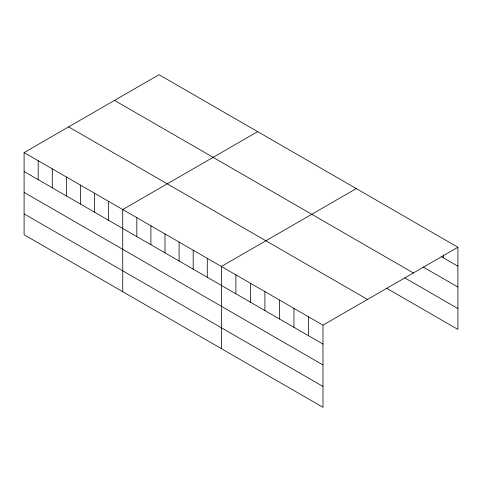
<?xml version="1.0" encoding="UTF-8"?>
<svg xmlns="http://www.w3.org/2000/svg" width="482" height="482" viewBox="0 0 482 482"><rect width="100%" height="100%" fill="white"/><g stroke="black" fill="none" stroke-linecap="round" stroke-linejoin="round"><path stroke-width="0.72" d="M24.1 152.589L322.982 325.145L322.982 407.302L24.1 234.746L24.1 152.589L159.018 74.698L457.9 247.254L457.9 329.411L386.576 288.23M257.647 131.64L122.729 209.531L122.729 291.688M356.282 188.583L221.365 266.48L221.365 348.637M322.982 325.145L457.9 247.254M441.488 256.713L457.9 266.191M423.184 267.01L457.9 287.055M114.493 100.401L413.375 272.957M404.88 277.939L457.9 308.546M68.625 126.886L367.507 299.442M24.1 171.526L322.982 344.082M24.1 192.384L322.982 364.946M24.1 213.881L322.982 386.444M443.386 254.894L443.386 257.81M308.468 316.764L308.468 335.701M293.948 308.384L293.948 327.32M279.433 300.003L279.433 318.939M264.913 291.622L264.913 310.559M250.399 283.241L250.399 302.172M235.879 274.861L235.879 293.791M207.272 258.34L207.272 277.277M193.186 250.206L193.186 269.143M179.093 242.072L179.093 261.009M165.001 233.939L165.001 252.869M150.914 225.805L150.914 244.736M136.822 217.665L136.822 236.602M108.643 201.398L108.643 220.334M94.55 193.264L94.55 212.201M80.464 185.13L80.464 204.061M66.371 176.996L66.371 195.927M52.279 168.857L52.279 187.793M38.192 160.723L38.192 179.659"/></g></svg>
